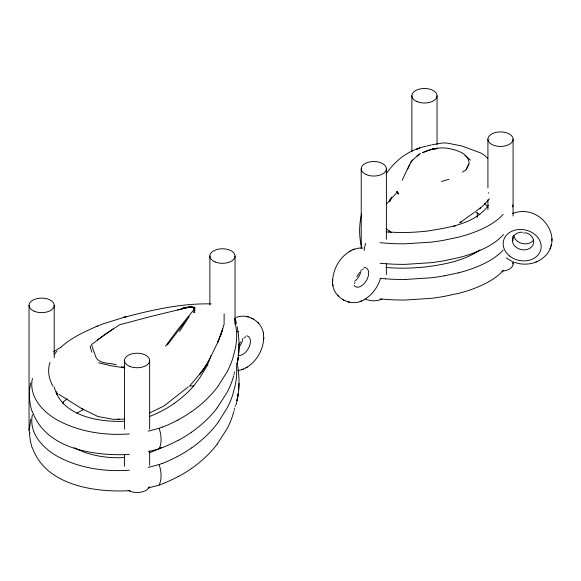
<?xml version="1.0" encoding="UTF-8"?>
<svg xmlns="http://www.w3.org/2000/svg" width="581" height="581" viewBox="0 0 581 581"><rect width="100%" height="100%" fill="white"/><g stroke="black" fill="none" stroke-linecap="round" stroke-linejoin="round"><path stroke-width="0.87" d="M237.723 370.671C252.662 368.085 262.968 352.87 263.723 338.338M332.63 280.47C333.283 267.463 341.439 254.507 353.618 249.431M263.73 337.982L263.447 333.872M364.694 299.317C351.36 308.634 331.163 297.058 332.623 280.826M263.709 338.926L263.738 337.365M332.615 281.444L332.644 279.882M537.062 261.588C569.656 245.676 542.981 201.665 512.565 213.517M551.899 240.585L551.921 239.909M551.928 239.495L551.95 238.827M237.157 326.711C239.597 339.144 239.692 352.042 236.997 364.44L238.195 357.635L236.997 364.44M237.571 365.398C239.938 378.413 239.336 391.87 236.097 404.681M29.478 428.793L30.749 419.177M238.668 353.691L239.038 347.14M238.668 389.96L239.038 383.409M354.708 283.71L354.889 282.519M32.413 378.347C28.215 398.014 45.02 414.311 61.288 422.089C82.27 432.366 106.214 435.641 129.374 433.905M32.413 414.616C28.215 434.283 45.02 450.58 61.288 458.358C82.27 468.635 106.214 471.91 129.374 470.174M30.749 382.908C28.622 392.306 29.043 402.263 32.042 411.421M361.622 213.692C359.087 224.506 358.862 235.871 361.491 246.693M234.463 372.922L234.695 371.942M234.463 409.191L234.695 408.211M233.954 374.861L234.216 373.895M233.954 411.13L234.216 410.164M550.882 246.126L551.049 245.494M551.158 245.08L551.333 244.448M233.693 375.82L232.567 379.531A204.635 118.146 0 0 1 226.975 392.596L217.185 407.847M233.693 412.089L232.567 415.8A204.635 118.146 0 0 1 226.975 428.865L217.185 444.116M90.389 345.782L90.171 346.813L91.914 352.34M221.848 332.056L222.726 328.839L217.766 342.245L209.458 359.457M210.612 356.531L210.867 355.732M50.046 362.312C47.214 370.293 48.833 379.277 53.169 386.423M380.33 279.105C377.686 287.021 372.559 294.262 365.507 298.83M220.903 334.779L224.106 324.147L224.128 313.813M397.055 191.469L398.094 193.843L397.055 191.469L395.806 193.865L389.72 200.017L389.822 201.622L389.807 200.358L390.911 199.16L391.71 196.923M549.895 248.791L550.142 248.167M550.294 247.782L550.541 247.157M221.593 332.833L217.766 342.245L218.993 339.529M468.911 164.118L466.18 169.667L462.491 172.165M148.242 451.706L159.172 448.822L160.305 445.721A33.516 21.083 55.1 0 0 160.298 432.467L159.172 428.277L162.6 426.999M148.242 487.975L159.172 485.091L160.305 481.99A33.516 21.083 55.1 0 0 160.298 468.736L159.172 464.546L162.6 463.268M466.18 169.667L469.107 163.305C468.773 152.948 455.511 149.709 447.079 148.191C438.553 147.196 430.078 149.026 422.365 152.73L433.128 148.889M402.125 180.342L409.699 164.292M407.506 169.449L411.355 161.424M238.348 345.637L240.556 341.86M356.901 276.723L358.782 273.6M488.403 205.405C474.815 223.961 449.338 227.389 428.175 230.962A100.68 58.129 0 0 1 423.651 231.47L415.873 232.08A165.643 95.633 0 0 1 411.907 232.291L408.537 232.422A105.473 60.896 0 0 1 396.896 232.436L391.529 232.189A138.046 79.699 0 0 1 388.144 231.972L386.031 231.812M204.904 367.279L209.516 358.855M56.815 394.557L57.613 393.148M388.776 232.218L389.575 230.962M179.544 331.366L189.283 316.384L167.364 344.961M390.911 199.16L386.597 203.88M410.6 162.6L412.706 159.84M386.205 173.857C394.245 161.867 405.792 152.251 419.743 147.966L416.25 149.455L420.143 147.654L426.171 146.165M411.479 161.242L419.264 154.074M218.463 385.566L226.968 372.043A204.635 118.146 0 0 0 232.582 358.985L235.138 349.421A237.418 137.072 0 0 0 235.879 345.455L236.293 342.521A190.466 109.962 0 0 0 236.59 331.686L234.76 318.7M218.463 421.835L226.968 408.312A204.635 118.146 0 0 0 232.582 395.254L235.138 385.69A237.418 137.072 0 0 0 235.879 381.724L236.293 378.79A190.466 109.962 0 0 0 236.59 367.955L236.431 365.514M165.52 346.123L177.27 330.269L193.967 309.615L193.771 308.634M54.186 354.425L57.003 351.091M359.211 273.012L359.654 272.445M203.953 369.124L190.169 385.385M503.567 234.484C496.152 242.771 486.05 248.087 475.839 252.139A104.696 60.446 0 0 1 458.416 257.732L444.247 260.724A140.29 80.999 0 0 1 431.552 262.656L405.494 264.348A132.345 76.409 0 0 1 385.733 263.709L379.981 263.251M503.567 270.143C496.152 278.437 486.05 283.753 475.839 287.806A104.696 60.446 0 0 1 458.416 293.398L444.247 296.39A140.29 80.999 0 0 1 431.552 298.322L405.494 300.007A132.345 76.409 0 0 1 385.733 299.375L379.981 298.91M489.413 198.789L483.072 205.761L479.753 208.419L480.538 207.86M503.146 214.418C495.738 222.421 485.869 227.629 475.839 231.594A104.696 60.446 0 0 1 458.416 237.186L444.247 240.178A140.29 80.999 0 0 1 431.552 242.11L405.494 243.802A132.345 76.409 0 0 1 385.733 243.163L379.981 242.705M503.146 250.084C495.738 258.08 485.869 263.287 475.839 267.253A104.696 60.446 0 0 1 458.416 272.852M61.179 346.98C71.55 337.539 84.601 331.729 97.317 326.101L96.214 326.58L103.077 323.857L125.924 316.776L123.201 317.553C151.866 310.014 181.192 303.217 211.048 303.899M488.229 193.117L488.737 192.703M244.202 337.844L245.625 336.762M362.435 269.584L363.379 268.836M188.251 386.939L163.791 406.104L149.637 412.938M416.533 156.383L420.462 153.478M480.197 208.1L475.955 211.179M474.219 212.435L460.842 222.065M479.935 249.975C464.749 260.419 446.106 264.094 428.175 266.628A100.68 58.129 0 0 1 423.651 267.129L415.873 267.739A165.643 95.633 0 0 1 411.907 267.95L408.537 268.081A105.473 60.896 0 0 1 396.896 268.095L391.529 267.856A138.046 79.699 0 0 1 388.144 267.63L386.031 267.471M174.191 403.468L170.146 406.192A116.323 67.156 0 0 1 153.035 415.052L149.644 416.461M191.476 411.66L190.517 412.336A133.862 77.288 0 0 1 178.367 419.729M191.476 432.213L189.559 433.535A132.846 76.699 0 0 1 178.36 440.275M191.476 447.929L190.517 448.605A133.862 77.288 0 0 1 178.367 455.998L177.227 456.586M191.476 468.482L189.559 469.804A132.846 76.699 0 0 1 178.36 476.543M97.354 339.878L113.353 328.897M53.561 351.883L54.251 351.425A152.876 88.261 0 0 1 56.996 349.653A132.846 76.699 0 0 1 61.121 347.184M459.426 222.959L461.212 221.819L460.174 222.465M364.156 299.636L364.999 299.135M349.893 251.232L350.43 250.912M245.93 367.896L246.46 367.577M349.079 251.718L349.588 251.413M246.765 367.395L247.274 367.09M177.227 420.317L178.36 419.722M83.243 409.794L80.432 411.21A101.058 58.347 0 0 0 76.815 413.193M514.345 262.314C521.397 264.827 529.407 264.834 536.328 261.9M535.929 262.082L537.49 261.399M434.13 148.605L432.344 149.346L437.631 148.184M163.719 483.37L159.172 485.091M149.644 452.73L153.064 451.343A116.323 67.156 0 0 0 161.242 447.508M353.764 249.38L358.63 248.138L363.096 248.051M352.936 249.692L354.468 249.111M360.111 301.437L361.651 300.856M241.885 369.698L243.417 369.117M159.172 448.822L163.719 447.101A138.024 79.568 -0.1 0 0 178.265 440.216M448.873 179.362L441.516 181.454M236.242 317.371C248.16 312.796 262.576 321.83 263.563 334.591M159.172 428.277L148.242 431.16M159.172 464.546L148.242 467.429M458.409 272.838L444.247 275.837M177.561 309.964L187.598 307.538L150.443 316.58L119.664 324.764L106.839 333.051L91.471 344.678L95.073 354.86C97.347 364.607 109.134 362.471 116.323 364.803M426.977 145.962L431.291 144.952M432.155 144.756L443.187 142.882L447.69 143.158L462.018 146.056L480.676 152.934L484.409 155.258L487.793 158.475M194.809 311.067L194.207 307.995L194.497 311.75C196.828 304.422 185.586 307.61 182.645 308.126L190.713 306.833M129.374 454.451C94.747 456.238 45.884 449.236 32.485 411.704M130.26 490.654C95.4 492.652 46.052 485.789 32.485 447.973M124.624 419.126L113.397 419.344L97.971 416.541L81.848 408.697L83.054 409.315M189.108 386.053L193.691 385.857M123.753 421.319C98.109 422.213 61.521 415.865 54.244 387.084M123.753 457.588C106.846 458.394 89.43 455.715 74.339 447.762M434.661 149.026L436.36 148.947M405.494 279.461L431.545 277.762A140.29 80.999 0 0 0 444.24 275.83M117.311 419.271L119.483 419.25M188.026 307.255L194.33 307.262L189.805 307.037M206.393 365.173L208.085 365.202M385.726 278.851L379.981 278.364M124.61 367.054L121.371 366.749M124.85 367.911L111.225 365.812L98.676 362.805M453.797 226.125L455.192 226.292M523.815 232.879L524.948 233.097M347.91 301.859L349.689 302.258M246.664 316.551L248.443 316.95M191.134 306.964L195.39 308.133M512.021 261.377L506.225 257.971M82.037 408.821L58.725 394.238M342.979 299.811L343.727 300.195M343.792 300.232L344.54 300.624M251.813 318.185L253.374 318.998M391.514 232.596L386.118 228.645M464.945 155.359L470.574 160.182M337.503 295.242L338.73 296.571M257.623 322.237L258.85 323.573M56.43 391.652L56.909 392.306M487.88 207.264L486.929 206.03A59.124 34.134 0 0 0 484.569 203.495M32.042 447.69L30.321 440.812L29.464 433.23M332.79 284.218L333.044 285.83M263.309 332.978L263.425 333.719M512.74 204.911L512.776 206.887M513.088 139.179A12.586 7.262 0 0 1 494.22 145.468A12.586 7.262 0 0 1 494.22 132.889A12.586 7.262 0 0 1 513.088 139.179L513.088 216.03M513.088 235.922L513.088 240.44M513.088 261.239L513.088 263.948M487.924 139.179L487.924 188.004M487.924 199.755L487.924 209.705M477.255 212.929L477.255 217.396M437.05 95.742L437.05 144.567M411.885 95.742L411.885 151.801M386.387 168.78L386.387 239.307M386.387 263.716L386.387 274.566M361.222 168.78L361.222 248.348M235.044 256.054L235.044 324.764M209.879 256.054L209.879 304.872M149.651 360.481L149.651 429.199M149.651 450.9L149.651 465.366M124.487 360.481L124.487 429.199M124.487 454.516L124.487 466.267M63.046 402.161L63.046 403.948M54.215 305.381L54.215 357.823M29.05 305.381L29.05 430.158M364.229 250.433A28.266 16.312 -60 0 1 365.58 243.352M475.164 211.854A53.016 30.611 0 0 1 477.255 212.929A52.951 30.575 0 0 1 479.819 214.629M405.494 279.483A132.345 76.409 0 0 1 385.733 278.822M363.989 267.587A10.785 6.282 -59.6 0 1 366.633 280.165A10.785 6.282 -59.6 0 1 354.156 285.344M361.179 269.867A10.785 6.231 -60 0 1 354.686 281.248M381.87 299.128A12.586 7.262 0 0 1 365.739 299.128M512.827 262.459A12.586 7.262 0 0 1 501.81 271.174M218.492 385.573A183.901 106.17 0 0 1 191.585 411.711M177.278 420.346A135.075 77.985 0 0 1 162.687 427.071M234.884 318.199A28.592 16.508 -60 0 1 236.344 323.755M217.221 407.855A181.257 104.645 0 0 1 191.512 432.228M174.147 403.446A156.928 90.6 0 0 0 194.388 385.109L200.104 377.316L204.672 369.915A184.569 106.563 0 0 0 210.38 357.33M218.492 421.842A183.901 106.17 0 0 1 191.585 447.98M177.278 456.615A135.075 77.985 0 0 1 162.687 463.34M178.265 476.485A138.024 79.568 -0.1 0 1 163.675 483.334M217.221 444.124A181.257 104.645 0 0 1 191.512 468.497M235.341 405.24A237.418 137.072 0 0 1 235.138 406.235M63.031 402.154A107.587 62.116 0 0 1 67.207 398.9M242.923 338.345A10.785 6.231 -60 0 1 238.551 347.583M237.346 331.766A10.785 6.231 -60 0 1 238.566 331.569M246.635 335.854A10.785 6.282 -59.6 0 1 249.075 347.082A10.785 6.282 -59.6 0 1 237.898 355.252M30.089 433.041A12.586 7.262 0 0 1 29.319 428.669M149.39 486.747A12.586 7.262 0 0 1 140.66 492.216A12.586 7.262 0 0 1 128.176 490.393M525.783 232.69A10.785 8.744 12 0 1 531.354 247.143A10.785 8.744 12 0 1 513.481 244.31A10.785 8.744 12 0 1 522.53 232.175M533.656 239.997A10.785 8.737 12.8 0 1 522.493 243.584A10.785 8.737 12.8 0 1 513.742 235.697M194.555 308.518L194.018 312.672L194.555 308.518M237.484 397.912L236.997 400.708L238.195 393.903L237.484 397.912M205.819 365.885L199.944 374.084L205.819 365.885M398.74 193.829L397.259 192.064L398.74 193.829M417.085 101.624A12.586 7.262 0 0 0 436.985 96.497A12.586 7.262 0 0 0 419.337 89.111A12.586 7.262 0 0 0 417.085 101.624M366.422 174.663A12.586 7.262 0 0 0 386.321 169.529A12.586 7.262 0 0 0 368.674 162.15A12.586 7.262 0 0 0 366.422 174.663M34.25 311.263A12.586 7.262 0 0 0 54.149 306.129A12.586 7.262 0 0 0 36.501 298.75A12.586 7.262 0 0 0 34.25 311.263M129.686 366.364A12.586 7.262 0 0 0 149.586 361.229A12.586 7.262 0 0 0 131.938 353.851A12.586 7.262 0 0 0 129.686 366.364M215.079 261.937A12.586 7.262 0 0 0 234.978 256.802A12.586 7.262 0 0 0 217.33 249.416A12.586 7.262 0 0 0 215.079 261.937M509.74 256.098A19.173 15.527 12.7 0 0 540.846 249.518A19.173 15.527 12.7 0 0 515.913 229.923A19.173 15.527 12.7 0 0 509.74 256.098"/></g></svg>
